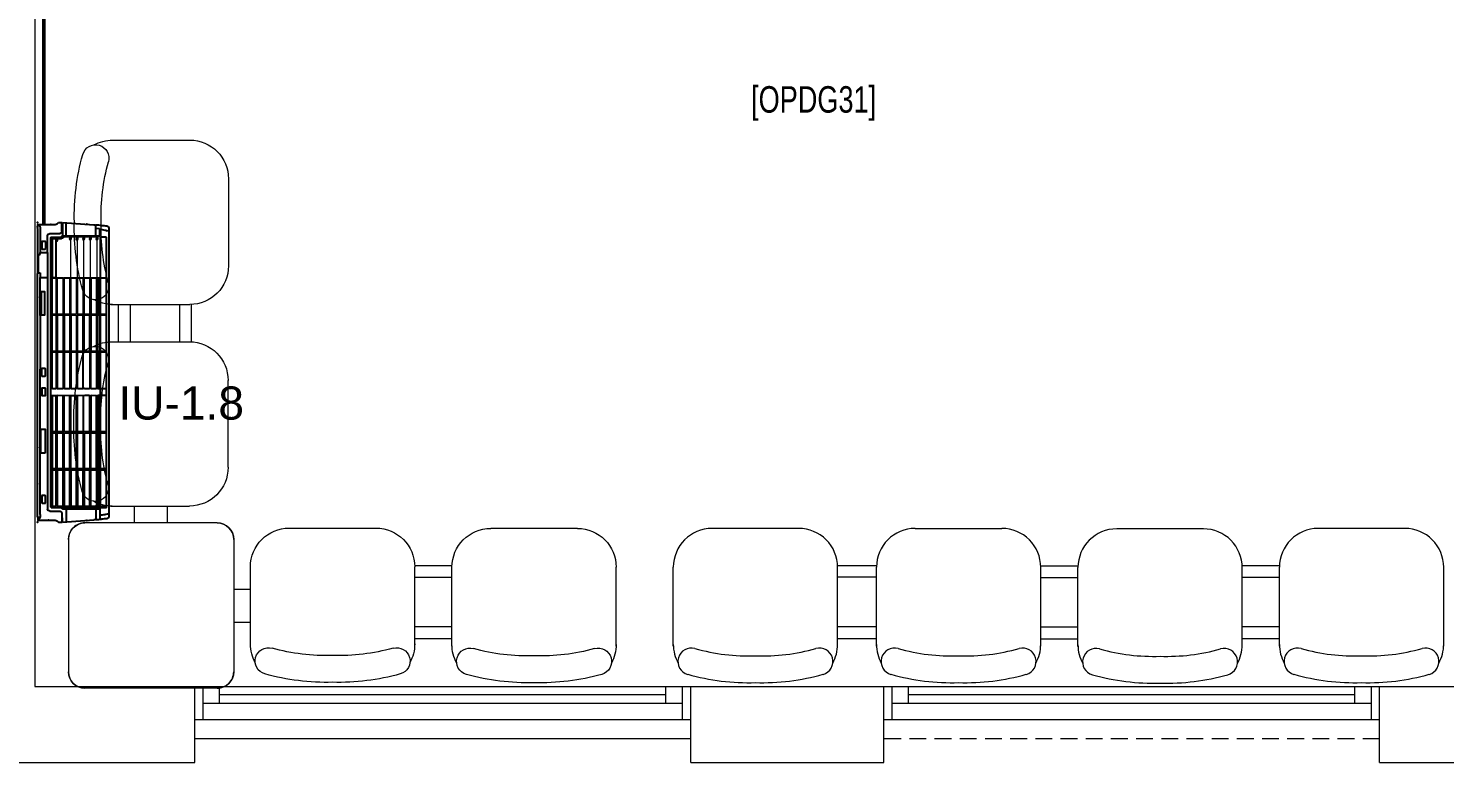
# Model space of a CAD drawing. Header units: millimetres. Extents: x -160614 to 59925, y -157025 to 0.
# Drawn here: x -110327 to -106043, y -116093 to -113872 of the extents above; entities that cross this region are included whole.
import ezdxf
from ezdxf.enums import TextEntityAlignment as Align

# ---------------------------------------------------------------- set-up
doc = ezdxf.new("R2010")
doc.units = ezdxf.units.MM
doc.header["$LTSCALE"] = 8
doc.linetypes.add('HIDDEN', pattern=[9.525, 6.35, -3.175])
doc.layers.get('0').update_dxf_attribs({"color": 9, "lineweight": 5})
for name, color, linetype, lineweight in [('72_EGR_BASE_TEXT', 9, 'Continuous', 5), ('72_EGR_EQP_TAG', 9, 'Continuous', 5), ('Aluminum', 9, 'Continuous', 5), ('LOADING', 9, 'Continuous', 5), ('Proj', 9, 'Continuous', 5), ('Walls', 9, 'Continuous', 5)]:
    doc.layers.add(name, color=color, linetype=linetype, lineweight=lineweight)
for name, color, linetype in [('A-Wall-cmu-patt', 9, 'Continuous'), ('DVM_INDOOR', 9, 'Continuous'), ('DVM_UNIT_BP', 9, 'Continuous'), ('DVM_UNIT_DP', 9, 'Continuous'), ('DVM_UNIT_LP', 9, 'Continuous'), ('REF', 42, 'Continuous')]:
    doc.layers.add(name, color=color, linetype=linetype)
doc.layers.get('0').off()
doc.layers.get('0').freeze()
doc.styles.add('ARIAL', font='arial.ttf')
doc.styles.get("Standard").update_dxf_attribs({"font": 'ARIALUNI.TTF'})
doc.styles.add('X3G_ENTITY_225CE4', font='swisscl.ttf', dxfattribs={"height": 200})

# ---------------------------------------------------------------- blocks, each defined once
blk = doc.blocks.new('3 seats beam chair')
at = {"layer": 'LOADING', "ltscale": 20}
for p, q in [((-740534, -1008988.2), (-740317.9, -1008988.2)), ((-740534, -1008988.2), (-740295.5, -1008988.2)), ((-740178.3, -1009367.9), (-740178.3, -1009105.4)), ((-740534, -1009485), (-740295.5, -1009485)), ((-740511, -1009485), (-740511, -1009602.9)), ((-740474.9, -1009485), (-740474.9, -1009602.9)), ((-740325, -1009485), (-740325, -1009602.9)), ((-740290.3, -1009484.9), (-740290.3, -1009602.9)), ((-740534, -1009602.8), (-740295.5, -1009602.8)), ((-740178.3, -1009720), (-740178.3, -1009982.5)), ((-740534, -1010099.7), (-740295.5, -1010099.7)), ((-740534, -1010099.7), (-740317.9, -1010099.7)), ((-740512.3, -1010099.6), (-740512.3, -1010212.3)), ((-740476.2, -1010099.6), (-740476.2, -1010212.3)), ((-740326.3, -1010099.6), (-740326.3, -1010212.3)), ((-740291.5, -1010099.6), (-740291.5, -1010212.4)), ((-740535.3, -1010212.3), (-740319.1, -1010212.3)), ((-740535.3, -1010212.3), (-740296.7, -1010212.3)), ((-740179.5, -1010592), (-740179.5, -1010329.5)), ((-740535.3, -1010709.2), (-740296.7, -1010709.2)), ((-740512.3, -1010821.9), (-740512.3, -1010709.2)), ((-740476.2, -1010821.9), (-740476.2, -1010709.2)), ((-740326.3, -1010821.9), (-740326.3, -1010709.2)), ((-740291.5, -1010821.9), (-740291.5, -1010709.1)), ((-740534, -1010821.8), (-740295.5, -1010821.8)), ((-740534, -1010821.8), (-740317.9, -1010821.8)), ((-740178.3, -1011201.5), (-740178.3, -1010939)), ((-740534, -1011318.7), (-740295.5, -1011318.7))]:
    blk.add_line(p, q, dxfattribs=at)
for centre, radius, start, end in [((-740580.4, -1009042.7), 40.5, 344.361, 164.361), ((-740528.8, -1009105.4), 117.2, 90, 118.9699), ((-740295.5, -1009105.4), 117.2, 0, 90), ((-739957.4, -1009217.1), 687.4, 164.361, 181.6247), ((-739957.4, -1009217.1), 606.4, 164.361, 181.8419), ((-739957.4, -1009256.1), 687.4, 178.3753, 195.639), ((-739957.4, -1009256.1), 606.4, 178.1581, 195.639), ((-740295.5, -1009367.9), 117.2, 270, 0), ((-740580.4, -1009430.5), 40.5, 195.639, 15.639), ((-740528.8, -1009367.9), 117.2, 241.0301, 270), ((-740528.8, -1009720), 117.2, 90, 118.9699), ((-740295.5, -1009720), 117.2, 0, 90), ((-739957.4, -1009831.8), 687.4, 164.361, 181.6247), ((-740580.4, -1009657.4), 40.5, 344.361, 164.361), ((-739957.4, -1009831.8), 606.4, 164.361, 181.8419), ((-739957.4, -1009870.8), 687.4, 178.3753, 195.639), ((-739957.4, -1009870.8), 606.4, 178.1581, 195.639), ((-740295.5, -1009982.5), 117.2, 270, 0), ((-740580.4, -1010045.1), 40.5, 195.639, 15.639), ((-740528.8, -1009982.5), 117.2, 241.0301, 270), ((-740530.1, -1010329.5), 117.2, 90, 118.9699), ((-740296.7, -1010329.5), 117.2, 0, 90), ((-739958.7, -1010441.3), 687.4, 164.361, 181.6247), ((-740581.6, -1010266.9), 40.5, 344.361, 164.361), ((-739958.7, -1010441.3), 606.4, 164.361, 181.8419), ((-739958.7, -1010480.3), 687.4, 178.3753, 195.639), ((-739958.7, -1010480.3), 606.4, 178.1581, 195.639), ((-740296.7, -1010592), 117.2, 270, 0), ((-740581.6, -1010654.6), 40.5, 195.639, 15.639), ((-740530.1, -1010592), 117.2, 241.0301, 270), ((-740580.4, -1010876.4), 40.5, 344.361, 164.361), ((-740528.8, -1010939), 117.2, 90, 118.9699), ((-740295.5, -1010939), 117.2, 0, 90), ((-739957.4, -1011050.8), 687.4, 164.361, 181.6247), ((-739957.4, -1011050.8), 606.4, 164.361, 181.8419), ((-739957.4, -1011089.8), 687.4, 178.3753, 195.639), ((-739957.4, -1011089.8), 606.4, 178.1581, 195.639), ((-740295.5, -1011201.5), 117.2, 270, 0), ((-740580.4, -1011264.1), 40.5, 195.639, 15.639), ((-740528.8, -1011201.5), 117.2, 241.0301, 270)]:
    blk.add_arc(centre, radius, start, end, dxfattribs=at)
at = {"layer": 'LOADING', "ltscale": 10}
blk.add_attdef('NMF0003', text='', height=50, dxfattribs=at).set_placement((-740377, -1009031.1), align=Align.TOP_CENTER)
blk = doc.blocks.new('seater 2')
at = {"layer": 'LOADING', "ltscale": 20}
for p, q in [((-944247.6, -393623.3, 0), (-943985.1, -393623.3, 0)), ((-943375.6, -393622, 0), (-943638.1, -393622, 0)), ((-944364.8, -393979, 0), (-944364.8, -393740.4, 0)), ((-943755.2, -393735.3, 0), (-943868, -393735.3, 0)), ((-943867.9, -393979, 0), (-943867.9, -393740.4, 0)), ((-943867.9, -393979, 0), (-943867.9, -393762.9, 0)), ((-943755.3, -393977.8, 0), (-943755.3, -393739.2, 0)), ((-943755.3, -393977.8, 0), (-943755.3, -393761.6, 0)), ((-943258.4, -393977.8, 0), (-943258.4, -393739.2, 0)), ((-943755.2, -393770, 0), (-943867.9, -393770, 0)), ((-943755.2, -393919.9, 0), (-943867.9, -393919.9, 0)), ((-943755.2, -393956, 0), (-943867.9, -393956, 0))]:
    blk.add_line(p, q, dxfattribs=at)
for centre, radius, start, end in [((-944247.6, -393740.4, 0), 117.2, 90, 180), ((-943985.1, -393740.4, 0), 117.2, 0, 90), ((-943638.1, -393739.2, 0), 117.2, 90, 180), ((-943375.6, -393739.2, 0), 117.2, 0, 90), ((-944247.6, -393973.8, 0), 117.2, 180, 208.9699), ((-943985.1, -393973.8, 0), 117.2, 331.0301, 0), ((-943638.1, -393972.5, 0), 117.2, 180, 208.9699), ((-943375.6, -393972.5, 0), 117.2, 331.0301, 0), ((-944310.2, -394025.3, 0), 40.5, 74.361, 254.361), ((-944135.8, -393402.4, 0), 606.4, 254.361, 271.8419), ((-944096.8, -393402.4, 0), 606.4, 268.1581, 285.639), ((-943922.5, -394025.3, 0), 40.5, 285.639, 105.639), ((-943700.7, -394024.1, 0), 40.5, 74.361, 254.361), ((-943526.3, -393401.1, 0), 606.4, 254.361, 271.8419), ((-943487.3, -393401.1, 0), 606.4, 268.1581, 285.639), ((-943312.9, -394024.1, 0), 40.5, 285.639, 105.639), ((-944135.8, -393402.4, 0), 687.4, 254.361, 271.6247), ((-944096.8, -393402.4, 0), 687.4, 268.3753, 285.639), ((-943526.3, -393401.1, 0), 687.4, 254.361, 271.6247), ((-943487.3, -393401.1, 0), 687.4, 268.3753, 285.639)]:
    blk.add_arc(centre, radius, start, end, dxfattribs=at)
blk = doc.blocks.new('GF21009T-P')
for p, q in [((0.4002, 0.5), (0, 0.5)), ((-0.0499, 0.4501), (-0.0499, 0.0499)), ((0.4501, 0.4501), (0.4501, 0.0499)), ((0.4501, 0.3), (0.5001, 0.3)), ((0.4501, 0.2), (0.5001, 0.2)), ((0.4002, 0), (0, 0))]:
    blk.add_line(p, q)
for centre, start, end in [((0, 0.4501), 90, 180), ((0.4002, 0.4501), 0, 90), ((0, 0.0499), 180, 270), ((0.4002, 0.0499), 270, 0)]:
    blk.add_arc(centre, 0.0499, start, end)
blk = doc.blocks.new('GF1')
at = {"layer": 'Aluminum', "color": 9}
for p, q in [((-109823.6, -115862.6), (-108323.6, -115862.6)), ((-109798.6, -115962.6), (-109798.6, -115862.6)), ((-109748.6, -115912.6), (-109748.6, -115862.6)), ((-108398.6, -115887.6), (-109748.6, -115887.6)), ((-108398.6, -115912.6), (-108398.6, -115862.6)), ((-108348.6, -115962.6), (-108348.6, -115862.6)), ((-107739.4, -115862.6), (-106239.4, -115862.6)), ((-107714.4, -115962.6), (-107714.4, -115862.6)), ((-107664.4, -115912.6), (-107664.4, -115862.6)), ((-106314.4, -115887.6), (-107664.4, -115887.6)), ((-106314.4, -115912.6), (-106314.4, -115862.6)), ((-106264.4, -115962.6), (-106264.4, -115862.6)), ((-109798.6, -115912.6), (-108348.6, -115912.6)), ((-107714.4, -115912.6), (-106264.4, -115912.6)), ((-109823.6, -115962.6), (-108323.6, -115962.6)), ((-107739.4, -115962.6), (-106239.4, -115962.6)), ((-108323.6, -116020.2), (-109823.6, -116020.2))]:
    blk.add_line(p, q, dxfattribs=at)
at = {"layer": 'Proj', "color": 9, "linetype": 'HIDDEN'}
blk.add_line((-106239.4, -116020.2), (-107739.4, -116020.2), dxfattribs=at)
at = {"layer": 'Walls', "color": 9}
for p, q in [((-110307.8, -105742.6), (-110307.8, -115862.6)), ((-110307.8, -115862.6), (-109823.6, -115862.6)), ((-109823.6, -116092.6), (-109823.6, -115862.6)), ((-108323.6, -115862.6), (-107739.4, -115862.6)), ((-108323.6, -116092.6), (-108323.6, -115862.6)), ((-107739.4, -116092.6), (-107739.4, -115862.6)), ((-106239.4, -115862.6), (-105460.2, -115862.6)), ((-106239.4, -116092.6), (-106239.4, -115862.6)), ((-110407.8, -116092.6), (-109823.6, -116092.6)), ((-108323.6, -116092.6), (-107739.4, -116092.6)), ((-106239.4, -116092.6), (-104809.4, -116092.6))]:
    blk.add_line(p, q, dxfattribs=at)
at = {"layer": 'LOADING', "color": 9, "xscale": -1, "rotation": 270}
blk.add_blockref('seater 2', (283900.2, 829048, 0), dxfattribs=at)
at = {"layer": 'LOADING', "color": 9, "extrusion": (3.51202e-12, -1.27212e-09, 1), "xscale": -1000.000000000002, "yscale": 1000.000000000001, "zscale": 1000.000000000001, "rotation": 270.0000091616897}
blk.add_blockref('GF21009T-P', (-110206.2, -115817.7, 0), dxfattribs=at)
at = {"layer": 'LOADING', "color": 9, "extrusion": (-1.27212e-09, 3.51202e-12, 1), "xscale": 1000.000000000002, "yscale": 1000.000000000002, "zscale": 1000.000000000002, "rotation": 359.9999908383104}
blk.add_blockref('GF21009T-P', (-110156.3, -115867.6, 0), dxfattribs=at)
at = {"layer": 'LOADING', "color": 9, "xscale": -1}
blk.add_blockref('seater 2', (-1052913.8, 278238.7, 0), dxfattribs=at)
at = {"layer": 'LOADING', "color": 9, "rotation": 89.99999999999997}
blk.add_blockref('3 seats beam chair', (-1117364.4, 624793.8, 0), dxfattribs=at)
at = {"layer": '72_EGR_BASE_TEXT', "color": 9, "insert": (-107951.8, -114047.3), "char_height": 80, "attachment_point": 2, "style": 'X3G_ENTITY_225CE4'}
blk.add_mtext('[OPDG31]', dxfattribs=at)
blk = doc.blocks.new('mmmm')
at = {"layer": 'DVM_INDOOR', "color": 0}
for p, q in [((118.976, -9.253), (118.9859, -9.2529)), ((118.9859, -9.2529), (118.9859, -9.2549)), ((118.9879, -9.2529), (119.0741, -9.259)), ((118.9879, -9.2548), (118.9879, -9.2529)), ((118.9199, -9.2661), (118.9184, -9.2661)), ((118.9184, -9.2661), (118.9184, -9.938)), ((118.9199, -9.2661), (118.9254, -9.266)), ((118.9258, -9.2739), (118.9256, -9.2679)), ((118.9258, -9.2739), (118.9258, -9.6742)), ((118.9464, -9.9264), (118.9464, -9.2895)), ((118.9527, -9.283), (118.9809, -9.2825)), ((118.9859, -9.2549), (118.9879, -9.2548)), ((118.9859, -9.2775), (118.9859, -9.2549)), ((118.9859, -9.2648), (118.9879, -9.2648)), ((118.9879, -9.2548), (118.9879, -9.2648)), ((118.9879, -9.2891), (119.09, -9.2892)), ((118.9892, -9.2891), (118.9895, -9.3961)), ((118.9893, -9.2923), (118.9925, -9.2923)), ((119.0073, -9.2923), (118.9924, -9.2923)), ((118.9979, -9.2891), (118.9979, -9.2551)), ((119.0255, -9.2923), (119.0107, -9.2923)), ((119.044, -9.2923), (119.0294, -9.2923)), ((119.0624, -9.2923), (119.0474, -9.2923)), ((119.0807, -9.2923), (119.0661, -9.2923)), ((119.0795, -9.289), (119.0797, -9.2602)), ((119.0894, -9.2975), (119.0894, -9.2892)), ((119.09, -9.2892), (119.0901, -9.2615)), ((119.1145, -9.2751), (119.1107, -9.2751)), ((119.115, -10.0634), (119.1149, -9.2675)), ((118.9554, -9.2944), (118.9554, -10.0365)), ((118.9564, -9.2934), (118.9844, -9.2931)), ((118.9589, -9.3963), (118.9589, -9.2975)), ((118.9596, -9.2968), (118.9695, -9.2969)), ((118.9698, -9.2975), (118.9701, -9.3962)), ((118.9724, -9.3963), (118.9724, -9.2975)), ((118.9731, -9.2968), (118.9889, -9.2969)), ((118.9919, -9.3963), (118.9919, -9.2975)), ((118.9926, -9.2968), (119.0073, -9.2969)), ((119.0077, -9.2975), (119.008, -9.3961)), ((119.008, -9.293), (119.0079, -9.2969)), ((119.0083, -9.301), (119.0098, -9.301)), ((119.0102, -9.293), (119.0102, -9.2961)), ((119.0102, -9.3963), (119.0102, -9.2975)), ((119.0109, -9.2968), (119.0256, -9.2969)), ((119.026, -9.2975), (119.0263, -9.3962)), ((119.0262, -9.293), (119.0262, -9.2969)), ((119.0265, -9.301), (119.0284, -9.301)), ((119.0287, -9.3963), (119.0287, -9.2975)), ((119.0288, -9.293), (119.0288, -9.2961)), ((119.0293, -9.2969), (119.0439, -9.2969)), ((119.0445, -9.2975), (119.0446, -9.3962)), ((119.0446, -9.293), (119.0446, -9.2969)), ((119.045, -9.301), (119.0465, -9.301)), ((119.0469, -9.293), (119.0469, -9.2961)), ((119.047, -9.3963), (119.0471, -9.2971)), ((119.0476, -9.2968), (119.0621, -9.2968)), ((119.0628, -9.2975), (119.063, -9.3963)), ((119.0631, -9.293), (119.0631, -9.2969)), ((119.0634, -9.301), (119.065, -9.301)), ((119.0653, -9.293), (119.0653, -9.2961)), ((119.0657, -9.2975), (119.0654, -9.3962)), ((119.066, -9.2968), (119.0808, -9.2969)), ((119.0813, -9.3962), (119.0814, -9.2973)), ((119.0814, -9.293), (119.0814, -9.2969)), ((119.0817, -9.301), (119.0833, -9.301)), ((119.0836, -9.2975), (119.0834, -9.2993)), ((119.0838, -9.293), (119.0895, -9.293)), ((119.0838, -9.2961), (119.0838, -9.293)), ((119.0838, -9.2971), (119.0838, -9.2961)), ((119.0895, -9.2961), (119.0838, -9.2961)), ((119.0838, -9.3963), (119.0839, -9.297)), ((119.0843, -9.2968), (119.0886, -9.2968)), ((119.0894, -9.2975), (119.0895, -9.3962)), ((119.0925, -9.2969), (119.1069, -9.2969)), ((118.9589, -9.4983), (118.9589, -9.4003)), ((118.9596, -9.3969), (118.9694, -9.3969)), ((118.9694, -9.3998), (118.9596, -9.3998)), ((118.9701, -9.4005), (118.9701, -9.4982)), ((118.9724, -9.4005), (118.9724, -9.4982)), ((118.9731, -9.3969), (118.9888, -9.3968)), ((118.9888, -9.3997), (118.9731, -9.3998)), ((118.9895, -9.4003), (118.9895, -9.4982)), ((118.9919, -9.4005), (118.9919, -9.4982)), ((118.9926, -9.3969), (119.0073, -9.3968)), ((119.0073, -9.3997), (118.9926, -9.3998)), ((119.008, -9.4003), (119.008, -9.4982)), ((119.0102, -9.4005), (119.0103, -9.4982)), ((119.0109, -9.3969), (119.0256, -9.3968)), ((119.0256, -9.3997), (119.0109, -9.3998)), ((119.0263, -9.4003), (119.0263, -9.4982)), ((119.0287, -9.4005), (119.0287, -9.4982)), ((119.0294, -9.3969), (119.0439, -9.3968)), ((119.0439, -9.3997), (119.0294, -9.3998)), ((119.0446, -9.4983), (119.0446, -9.4003)), ((119.047, -9.4982), (119.047, -9.4005)), ((119.0477, -9.3969), (119.0623, -9.3969)), ((119.0623, -9.3998), (119.0477, -9.3998)), ((119.063, -9.4984), (119.063, -9.4004)), ((119.0654, -9.4005), (119.0654, -9.4982)), ((119.0661, -9.3969), (119.0807, -9.3968)), ((119.0807, -9.3997), (119.0661, -9.3998)), ((119.0814, -9.4003), (119.0813, -9.4983)), ((119.0837, -9.4982), (119.0838, -9.4005)), ((119.0845, -9.3969), (119.0888, -9.3969)), ((119.0888, -9.3998), (119.0845, -9.3998)), ((119.0895, -9.4004), (119.0894, -9.4983)), ((119.093, -9.3969), (119.1074, -9.3968)), ((119.1074, -9.3997), (119.093, -9.3998)), ((118.9589, -9.6014), (118.9589, -9.5025)), ((118.9596, -9.4989), (118.9694, -9.4989)), ((118.9694, -9.5018), (118.9596, -9.5018)), ((118.9701, -9.5025), (118.9701, -9.6015)), ((118.9724, -9.5025), (118.9724, -9.6014)), ((118.9731, -9.4989), (118.9888, -9.4988)), ((118.9888, -9.5017), (118.9731, -9.5018)), ((118.9895, -9.5023), (118.9896, -9.6014)), ((118.9919, -9.5025), (118.9919, -9.6014)), ((118.9926, -9.4989), (119.0073, -9.4988)), ((119.0073, -9.5017), (118.9926, -9.5018)), ((119.008, -9.5023), (119.008, -9.6014)), ((119.0102, -9.5025), (119.0103, -9.6014)), ((119.0109, -9.4989), (119.0256, -9.4988)), ((119.0256, -9.5017), (119.0109, -9.5018)), ((119.0263, -9.5023), (119.0262, -9.6014)), ((119.0287, -9.5025), (119.0288, -9.6014)), ((119.0294, -9.4989), (119.0439, -9.4988)), ((119.0439, -9.5017), (119.0294, -9.5018)), ((119.0447, -9.6014), (119.0446, -9.5023)), ((119.0477, -9.4989), (119.0623, -9.4989)), ((119.0622, -9.5017), (119.0478, -9.5018)), ((119.0629, -9.5023), (119.0629, -9.6013)), ((119.0654, -9.6014), (119.0654, -9.5025)), ((119.0661, -9.4989), (119.0806, -9.4989)), ((119.0806, -9.5017), (119.0661, -9.5018)), ((119.0813, -9.5023), (119.0813, -9.6015)), ((119.0837, -9.5024), (119.0838, -9.6015)), ((119.0844, -9.4988), (119.0887, -9.4988)), ((119.0887, -9.5017), (119.0844, -9.5017)), ((119.0894, -9.5023), (119.0894, -9.6013)), ((119.093, -9.4989), (119.1074, -9.4988)), ((119.1077, -9.5019), (119.093, -9.5018)), ((118.9596, -9.602), (118.9694, -9.602)), ((118.9731, -9.6021), (118.9888, -9.602)), ((118.9926, -9.6021), (119.0073, -9.602)), ((119.011, -9.602), (119.0255, -9.602)), ((119.0295, -9.6021), (119.044, -9.602)), ((119.0478, -9.6021), (119.0623, -9.6021)), ((119.0661, -9.6021), (119.0807, -9.602)), ((119.0845, -9.6021), (119.0887, -9.6021)), ((119.0929, -9.6023), (119.1074, -9.6022)), ((118.9589, -9.6214), (118.9589, -9.7204)), ((118.9596, -9.6208), (118.9694, -9.6208)), ((118.9701, -9.7204), (118.9701, -9.6214)), ((118.9701, -9.7204), (118.9701, -9.6214)), ((118.9724, -9.7204), (118.9724, -9.6215)), ((118.9731, -9.6208), (118.9888, -9.6208)), ((118.9895, -9.7206), (118.9896, -9.6215)), ((118.9919, -9.7204), (118.9919, -9.6215)), ((118.9926, -9.6208), (119.0073, -9.6209)), ((119.008, -9.7205), (119.008, -9.6214)), ((119.0102, -9.7204), (119.0103, -9.6215)), ((119.011, -9.6208), (119.0255, -9.6209)), ((119.0263, -9.7205), (119.0262, -9.6215)), ((119.0288, -9.6214), (119.0287, -9.7204)), ((119.0295, -9.6208), (119.044, -9.6208)), ((119.0447, -9.6214), (119.0446, -9.7205)), ((119.0478, -9.6207), (119.0623, -9.6208)), ((119.0629, -9.7205), (119.0629, -9.6215)), ((119.0654, -9.6214), (119.0654, -9.7203)), ((119.0661, -9.6208), (119.0807, -9.6208)), ((119.0813, -9.7205), (119.0813, -9.6214)), ((119.0837, -9.7204), (119.0838, -9.6214)), ((119.0845, -9.6208), (119.0887, -9.6208)), ((119.0894, -9.7205), (119.0894, -9.6215)), ((119.0929, -9.6206), (119.1074, -9.6206)), ((118.9258, -9.8224), (118.9258, -9.6742)), ((118.9694, -9.7211), (118.9596, -9.7211)), ((118.9888, -9.7211), (118.9731, -9.7211)), ((119.0073, -9.7211), (118.9926, -9.7211)), ((119.0256, -9.7211), (119.0109, -9.7211)), ((119.0439, -9.7211), (119.0294, -9.7211)), ((119.0622, -9.7211), (119.0478, -9.7211)), ((119.0806, -9.7211), (119.0661, -9.721)), ((119.0887, -9.7211), (119.0844, -9.7211)), ((119.1077, -9.721), (119.093, -9.7211)), ((118.9589, -9.7246), (118.9589, -9.8225)), ((118.9596, -9.7239), (118.9694, -9.7239)), ((118.9701, -9.8224), (118.9701, -9.7246)), ((118.9701, -9.8224), (118.9701, -9.7246)), ((118.9724, -9.8224), (118.9724, -9.7246)), ((118.9731, -9.7239), (118.9888, -9.724)), ((118.9895, -9.8226), (118.9895, -9.7247)), ((118.9919, -9.8224), (118.9919, -9.7246)), ((118.9926, -9.7239), (119.0073, -9.724)), ((119.008, -9.8225), (119.008, -9.7246)), ((119.0102, -9.8224), (119.0103, -9.7246)), ((119.0109, -9.7239), (119.0256, -9.724)), ((119.0263, -9.8225), (119.0263, -9.7246)), ((119.0287, -9.7246), (119.0287, -9.8224)), ((119.0294, -9.7239), (119.0439, -9.724)), ((119.0446, -9.7245), (119.0446, -9.8225)), ((119.047, -9.7246), (119.047, -9.8224)), ((119.0477, -9.7239), (119.0623, -9.7239)), ((119.063, -9.7245), (119.063, -9.8224)), ((119.0654, -9.8224), (119.0654, -9.7246)), ((119.0661, -9.7239), (119.0806, -9.724)), ((119.0814, -9.8225), (119.0813, -9.7245)), ((119.0837, -9.7246), (119.0838, -9.8224)), ((119.0844, -9.724), (119.0887, -9.724)), ((119.0895, -9.8224), (119.0894, -9.7246)), ((119.093, -9.7239), (119.1074, -9.724)), ((118.9184, -9.7858), (118.9184, -9.9307)), ((118.9258, -9.8224), (118.9258, -9.9264)), ((118.9589, -9.8266), (118.9589, -9.9253)), ((118.9694, -9.8231), (118.9596, -9.8231)), ((118.9596, -9.8259), (118.9694, -9.8259)), ((118.9698, -9.9253), (118.9701, -9.8266)), ((118.9698, -9.9253), (118.9701, -9.8266)), ((118.9724, -9.8266), (118.9724, -9.9253)), ((118.9888, -9.8231), (118.9731, -9.8231)), ((118.9731, -9.8259), (118.9888, -9.826)), ((118.9893, -9.9251), (118.9895, -9.8267)), ((118.9919, -9.8266), (118.992, -9.9251)), ((119.0073, -9.8231), (118.9926, -9.8231)), ((118.9926, -9.8259), (119.0073, -9.826)), ((119.0078, -9.9252), (119.008, -9.8267)), ((119.0102, -9.8266), (119.0104, -9.9251)), ((119.0256, -9.8231), (119.0109, -9.8231)), ((119.0109, -9.8259), (119.0256, -9.826)), ((119.026, -9.9251), (119.0263, -9.8266)), ((119.0287, -9.8266), (119.0288, -9.9251)), ((119.0439, -9.8232), (119.0294, -9.8231)), ((119.0294, -9.8259), (119.0439, -9.826)), ((119.0445, -9.9251), (119.0446, -9.8266)), ((119.047, -9.8266), (119.0472, -9.9251)), ((119.0623, -9.823), (119.0477, -9.8231)), ((119.0477, -9.8259), (119.0623, -9.8259)), ((119.0628, -9.9252), (119.063, -9.8266)), ((119.0657, -9.9253), (119.0654, -9.8266)), ((119.0807, -9.8232), (119.0661, -9.8231)), ((119.0661, -9.8259), (119.0807, -9.8261)), ((119.0812, -9.9251), (119.0813, -9.8266)), ((119.0839, -9.9251), (119.0838, -9.8265)), ((119.0888, -9.8231), (119.0845, -9.8231)), ((119.0845, -9.8259), (119.0888, -9.826)), ((119.0894, -9.9252), (119.0895, -9.8266)), ((119.1074, -9.8232), (119.093, -9.8231)), ((119.093, -9.8259), (119.1074, -9.826)), ((118.9184, -9.938), (118.9209, -9.9396)), ((118.9199, -9.9389), (118.9199, -10.0614)), ((118.9209, -9.9394), (118.9256, -9.9393)), ((118.9209, -9.9394), (118.9209, -9.9899)), ((118.9256, -9.9393), (118.9256, -9.9264)), ((118.9256, -9.9264), (118.9464, -9.9264)), ((118.9464, -9.9955), (118.9464, -9.9264)), ((118.9589, -10.0333), (118.9589, -9.9253)), ((118.9589, -9.9267), (118.9702, -9.9267)), ((118.9596, -9.926), (118.9695, -9.9259)), ((118.9702, -9.9267), (118.9702, -10.0334)), ((118.9731, -9.9262), (118.9886, -9.9258)), ((118.9927, -9.9258), (119.0075, -9.9258)), ((119.0111, -9.9258), (119.0253, -9.9258)), ((119.0296, -9.9258), (119.0437, -9.9258)), ((119.0478, -9.9258), (119.0621, -9.9258)), ((119.0664, -9.9258), (119.0805, -9.926)), ((119.0846, -9.9258), (119.0887, -9.9258)), ((119.0925, -9.9259), (119.1069, -9.9259)), ((118.9209, -9.9899), (118.9256, -9.99)), ((118.9256, -9.99), (118.9256, -9.9954)), ((118.9256, -9.9954), (118.9464, -9.9955)), ((118.9258, -10.0638), (118.9258, -9.9954)), ((118.9464, -9.9955), (118.9464, -10.0413)), ((118.9596, -10.034), (118.9695, -10.0341)), ((118.9695, -10.0341), (118.9731, -10.0341)), ((118.9702, -10.0341), (118.9701, -10.0295)), ((118.9705, -10.0254), (118.9722, -10.0254)), ((118.9724, -10.0341), (118.9724, -10.0303)), ((118.9731, -10.0341), (118.9844, -10.0342)), ((119.008, -10.0377), (119.0079, -10.0339)), ((119.0083, -10.0297), (119.0098, -10.0297)), ((119.0262, -10.0377), (119.0262, -10.0339)), ((119.0265, -10.0297), (119.0284, -10.0297)), ((119.0446, -10.0377), (119.0446, -10.0339)), ((119.045, -10.0297), (119.0465, -10.0297)), ((119.0631, -10.0377), (119.0631, -10.0339)), ((119.0634, -10.0297), (119.065, -10.0297)), ((119.0814, -10.0377), (119.0814, -10.0339)), ((119.0817, -10.0297), (119.0833, -10.0297)), ((118.9184, -10.0667), (118.9184, -10.0642)), ((118.9209, -10.0704), (118.9192, -10.0688)), ((118.9212, -10.0704), (118.9212, -10.0729)), ((118.9527, -10.0478), (118.9809, -10.0483)), ((118.9564, -10.0375), (118.9844, -10.0377)), ((118.9859, -10.0533), (118.9859, -10.0765)), ((118.9879, -10.0418), (119.09, -10.0416)), ((118.9879, -10.0533), (118.9879, -10.0418)), ((118.9879, -10.076), (118.9879, -10.0533)), ((118.9879, -10.0779), (119.0741, -10.0719)), ((118.9893, -10.0384), (118.9925, -10.0384)), ((119.0073, -10.0384), (118.9924, -10.0384)), ((118.9979, -10.0418), (118.9979, -10.0758)), ((119.0073, -10.0385), (119.0109, -10.0385)), ((119.0102, -10.0377), (119.0102, -10.0347)), ((119.0255, -10.0384), (119.0107, -10.0384)), ((119.0288, -10.0377), (119.0288, -10.0347)), ((119.044, -10.0384), (119.0294, -10.0384)), ((119.0469, -10.0377), (119.0469, -10.0347)), ((119.0624, -10.0384), (119.0474, -10.0384)), ((119.0653, -10.0377), (119.0653, -10.0347)), ((119.0807, -10.0384), (119.0661, -10.0384)), ((119.0795, -10.0418), (119.0795, -10.0667)), ((119.0795, -10.0626), (119.0896, -10.062)), ((119.0795, -10.0667), (119.0797, -10.0707)), ((119.0836, -10.0377), (119.0836, -10.0347)), ((119.0896, -10.062), (119.09, -10.0596)), ((119.09, -10.0416), (119.09, -10.0596)), ((119.09, -10.0596), (119.0972, -10.0587)), ((119.1107, -10.0558), (119.1145, -10.0557)), ((118.976, -10.0778), (118.9859, -10.0779)), ((118.9859, -10.076), (118.9879, -10.076)), ((118.9859, -10.0779), (118.9859, -10.076)), ((118.9879, -10.076), (118.9879, -10.0779))]:
    blk.add_line(p, q, dxfattribs=at)
at = {"layer": 'DVM_INDOOR', "color": 0, "lineweight": 0}
for p, q in [((119.0091, -10.0297), (119.0091, -9.9253)), ((119.0275, -10.0297), (119.0275, -9.9253)), ((119.0458, -10.0297), (119.0458, -9.9253)), ((119.0642, -10.0297), (119.0642, -9.9253)), ((119.0825, -10.0297), (119.0825, -9.9253))]:
    blk.add_line(p, q, dxfattribs=at)
at = {"layer": 'DVM_INDOOR', "color": 0}
for points in [[(118.9199, -9.2661), (118.9199, -9.2579), (118.9672, -9.2579, 0.126177), (118.972, -9.2567, 0.12288), (118.9756, -9.2534, -0.148162), (118.976, -9.253, 0.963175)], [(119.0922, -9.2933), (119.0922, -10.0375, 0.416565), (119.0933, -10.0386), (119.107, -10.0386, 0.414175), (119.1081, -10.0375), (119.1081, -9.2933, 0.414221), (119.107, -9.2923), (119.0933, -9.2923, 0.410074), (119.0922, -9.2933, 0.410074)], [(118.9301, -9.3246), (118.9301, -9.3064, -0.402614), (118.9312, -9.3052), (118.9397, -9.3052, -0.444927), (118.9409, -9.3064), (118.9409, -9.3246, -0.414234), (118.9397, -9.3257), (118.9312, -9.3257, -0.442551), (118.9301, -9.3246)], [(118.9301, -9.6205), (118.9301, -9.6023, -0.402614), (118.9312, -9.6012), (118.9397, -9.6012, -0.444927), (118.9409, -9.6023), (118.9409, -9.6205, -0.414234), (118.9397, -9.6217), (118.9312, -9.6217, -0.442551), (118.9301, -9.6205)], [(118.9299, -9.6744), (118.9299, -9.6565, -0.414214), (118.9314, -9.6549), (118.9393, -9.6549, -0.414209), (118.9409, -9.6565), (118.9409, -9.6744, -0.414214), (118.9393, -9.6759), (118.9314, -9.6759, -0.414219), (118.9299, -9.6744, 0.000008)], [(118.9303, -10.0245), (118.9303, -10.0063, -0.402614), (118.9314, -10.0052), (118.9399, -10.0052, -0.444927), (118.9411, -10.0063), (118.9411, -10.0245, -0.414234), (118.9399, -10.0257), (118.9314, -10.0257, -0.442551), (118.9303, -10.0245)], [(118.9199, -10.0694), (118.9199, -10.0729), (118.9672, -10.0729, -0.126177), (118.972, -10.0741, -0.12288), (118.9756, -10.0775, 0.141469), (118.976, -10.0778)]]:
    blk.add_lwpolyline(points, format="xyb", dxfattribs=at)
for points in [[(118.9394, -9.4424), (118.9279, -9.4424), (118.9279, -9.5084), (118.9394, -9.5084), (118.9394, -9.4424)], [(118.9294, -9.8234), (118.9384, -9.8234), (118.9384, -9.8875), (118.9288, -9.8875), (118.9288, -9.8234), (118.9294, -9.8234)]]:
    blk.add_lwpolyline(points, dxfattribs=at)
for centre, radius, start, end in [((118.9205, -9.2649), 0.00455, 45.592, 97.4615), ((118.9171, -9.2669), 0.00836, 6.8563, 39.8032), ((118.9129, -9.2679), 0.0127, 359.9693, 8.9907), ((118.9529, -9.2895), 0.0065, 91, 180), ((118.9809, -9.2775), 0.005, 270.9997, 0.0003), ((118.9843, -9.2916), 0.00153, 270.9361, 8.4075), ((118.9879, -9.2911), 0.00202, 90.261, 186.5127), ((119.0073, -9.293), 0.00069, 359.1823, 89.6277), ((119.0109, -9.293), 0.000701, 103.0528, 180.0438), ((119.0255, -9.293), 0.00069, 359.1823, 89.6277), ((119.0295, -9.293), 0.000701, 103.0528, 180.0438), ((119.0439, -9.293), 0.00069, 359.1823, 89.6277), ((119.0476, -9.293), 0.000701, 103.0528, 180.0438), ((119.0624, -9.293), 0.00069, 359.1823, 89.6277), ((119.066, -9.293), 0.000701, 103.0528, 180.0438), ((119.0737, -9.2806), 0.0216, 73.7089, 88.9315), ((119.168, -8.14), 1.1233, 265.4925, 266.2639), ((119.0807, -9.293), 0.00069, 359.1823, 89.6277), ((119.0697, -9.4707), 0.2004, 82.0967, 84.2913), ((119.082, -9.5193), 0.2587, 83.9088, 87.1481), ((119.0894, -9.3405), 0.0688, 71.9785, 83.5049), ((119.1094, -9.2677), 0.00561, 2.2363, 89.2683), ((118.9564, -9.2944), 0.001, 90.4983, 180.0001), ((118.9596, -9.2975), 0.00069, 89.1505, 180.3497), ((118.9691, -9.2976), 0.00071, 0.7783, 60.0916), ((118.9731, -9.2975), 0.00069, 89.1505, 180.3497), ((118.9885, -9.2975), 0.00071, 0.7783, 60.0916), ((118.9926, -9.2975), 0.00069, 89.1505, 180.3497), ((119.007, -9.2975), 0.00071, 0.7783, 60.0916), ((119.0427, -9.2948), 0.0348, 183.3813, 187.2101), ((119.005, -9.3001), 0.0033, 358.4879, 15.9436), ((119.0335, -9.3), 0.0253, 180.2932, 182.236), ((119.0203, -9.3008), 0.0105, 171.697, 181.0717), ((118.9994, -9.2969), 0.0108, 347.004, 4.1898), ((119.0109, -9.2975), 0.00069, 89.1505, 180.3497), ((119.0253, -9.2975), 0.00071, 0.7783, 60.0916), ((119.0252, -9.2975), 0.00071, 0.7783, 60.0916), ((119.061, -9.2948), 0.0348, 183.3813, 187.2101), ((119.0232, -9.3001), 0.0033, 358.4879, 15.9436), ((119.0518, -9.3), 0.0253, 180.2932, 182.236), ((119.0389, -9.3008), 0.0105, 171.697, 181.0717), ((119.018, -9.2969), 0.0108, 347.004, 4.1898), ((119.0295, -9.2975), 0.00069, 89.1505, 180.3497), ((119.0439, -9.2975), 0.000596, 357.8507, 94.9045), ((119.0794, -9.2948), 0.0348, 183.3813, 187.2101), ((119.0417, -9.3001), 0.0033, 358.4879, 15.9436), ((119.0702, -9.3), 0.0253, 180.2932, 182.236), ((119.057, -9.3008), 0.0105, 171.697, 181.0717), ((119.0361, -9.2969), 0.0108, 347.004, 4.1898), ((119.0476, -9.2975), 0.00069, 89.1505, 180.3497), ((119.0621, -9.2975), 0.000694, 359.4649, 88.8459), ((119.0624, -9.2975), 0.000596, 357.8507, 94.9045), ((119.0978, -9.2948), 0.0348, 183.3813, 187.2101), ((119.0601, -9.3001), 0.0033, 358.4879, 15.9436), ((119.0887, -9.3), 0.0253, 180.2932, 182.236), ((119.0754, -9.3008), 0.0105, 171.697, 181.0717), ((119.0546, -9.2969), 0.0108, 347.004, 4.1898), ((119.066, -9.2975), 0.00069, 89.1505, 180.3497), ((119.0663, -9.2975), 0.000621, 79.5705, 188.1736), ((119.0808, -9.2975), 0.000596, 357.8507, 94.9045), ((119.1161, -9.2948), 0.0348, 183.3813, 187.2101), ((119.0784, -9.3001), 0.0033, 358.4879, 15.9436), ((119.107, -9.3), 0.0253, 180.2932, 182.236), ((119.0937, -9.3008), 0.0105, 171.697, 181.0717), ((119.0843, -9.2975), 0.00069, 89.1505, 180.3497), ((119.0887, -9.2975), 0.000669, 356.355, 100.698), ((119.0926, -9.2973), 0.000346, 93.4268, 172.5174), ((119.107, -9.2978), 0.000875, 349.6348, 100.4326), ((118.9596, -9.3962), 0.0007, 185.5752, 270.0175), ((118.9596, -9.4005), 0.0007, 89.9616, 179.9565), ((118.9694, -9.3962), 0.000701, 270.4471, 350.0993), ((118.9694, -9.4005), 0.0007, 5.6771, 86.5518), ((118.9731, -9.3962), 0.0007, 185.5752, 270.0175), ((118.9731, -9.4005), 0.0007, 89.9616, 179.9565), ((118.9888, -9.3961), 0.000701, 270.4471, 350.0993), ((118.9888, -9.4004), 0.0007, 5.6771, 86.5518), ((118.9926, -9.3962), 0.0007, 185.5752, 270.0175), ((118.9926, -9.4005), 0.0007, 89.9616, 179.9565), ((119.0073, -9.3961), 0.000701, 270.4471, 350.0993), ((119.0073, -9.4004), 0.0007, 5.6771, 86.5518), ((119.0109, -9.3962), 0.0007, 185.5752, 270.0175), ((119.0109, -9.4005), 0.0007, 89.9616, 179.9565), ((119.0256, -9.3961), 0.000701, 270.4471, 350.0993), ((119.0256, -9.4004), 0.0007, 5.6771, 86.5518), ((119.0294, -9.3962), 0.0007, 185.5752, 270.0175), ((119.0294, -9.4005), 0.0007, 89.9616, 179.9565), ((119.0439, -9.3961), 0.000701, 270.4471, 350.0993), ((119.0439, -9.4004), 0.0007, 5.6771, 86.5518), ((119.0477, -9.3962), 0.0007, 185.5752, 270.0175), ((119.0477, -9.4005), 0.0007, 89.9616, 179.9565), ((119.0623, -9.3962), 0.000702, 270.4596, 355.78), ((119.0623, -9.4005), 0.0007, 5.6771, 86.5518), ((119.0661, -9.3962), 0.0007, 185.5752, 270.0175), ((119.0661, -9.4005), 0.0007, 89.9616, 179.9565), ((119.0807, -9.3961), 0.000701, 270.4471, 350.0993), ((119.0807, -9.4004), 0.0007, 5.6771, 86.5518), ((119.0845, -9.3962), 0.0007, 185.5752, 270.0175), ((119.0845, -9.4005), 0.0007, 89.9616, 179.9565), ((119.0888, -9.3962), 0.000701, 270.4471, 350.0993), ((119.0888, -9.4005), 0.0007, 5.6771, 86.5518), ((119.093, -9.3961), 0.000782, 194.2991, 276.1126), ((119.0929, -9.4005), 0.0007, 78.96, 187.6274), ((119.1074, -9.3961), 0.000701, 270.4471, 350.0993), ((119.1074, -9.4004), 0.0007, 5.6771, 86.5518), ((118.9596, -9.4982), 0.0007, 185.5752, 270.0175), ((118.9596, -9.5025), 0.0007, 89.9616, 179.9565), ((118.9694, -9.4982), 0.000701, 270.4471, 350.0993), ((118.9694, -9.5025), 0.0007, 5.6771, 86.5518), ((118.9731, -9.4982), 0.0007, 185.5752, 270.0175), ((118.9731, -9.5025), 0.0007, 89.9616, 179.9565), ((118.9888, -9.4981), 0.000701, 270.4471, 350.0993), ((118.9888, -9.5024), 0.0007, 5.6771, 86.5518), ((118.9925, -9.4983), 0.000619, 174.0491, 272.9554), ((118.9926, -9.5025), 0.0007, 89.9616, 179.9565), ((119.0073, -9.4981), 0.000701, 270.4471, 350.0993), ((119.0073, -9.5024), 0.0007, 5.6771, 86.5518), ((119.0109, -9.5025), 0.0007, 89.9616, 179.9565), ((119.0109, -9.4983), 0.000619, 174.0491, 272.9554), ((119.0256, -9.4981), 0.000701, 270.4471, 350.0993), ((119.0256, -9.5024), 0.0007, 5.6771, 86.5518), ((119.0293, -9.4983), 0.000619, 174.0491, 272.9554), ((119.0294, -9.5025), 0.0007, 89.9616, 179.9565), ((119.0439, -9.4981), 0.000701, 270.4471, 350.0993), ((119.0439, -9.5024), 0.0007, 5.6771, 86.5518), ((119.0476, -9.4983), 0.000619, 174.0491, 272.9554), ((119.0478, -9.5025), 0.0007, 89.9616, 179.9565), ((119.0622, -9.5024), 0.0007, 5.6771, 86.5518), ((119.0623, -9.4982), 0.000701, 270.4471, 350.0993), ((119.0661, -9.4983), 0.000619, 174.0491, 272.9554), ((119.0661, -9.5025), 0.0007, 89.9616, 179.9565), ((119.0806, -9.4982), 0.000701, 270.4471, 350.0993), ((119.0806, -9.5024), 0.0007, 5.6771, 86.5518), ((119.0844, -9.4981), 0.0007, 185.5752, 270.0175), ((119.0844, -9.5024), 0.0007, 89.9616, 179.9565), ((119.0887, -9.4981), 0.000701, 270.4471, 350.0993), ((119.0887, -9.5024), 0.0007, 5.6771, 86.5518), ((119.093, -9.4981), 0.000782, 194.2991, 276.1126), ((119.0929, -9.5025), 0.0007, 78.96, 187.6274), ((118.9596, -9.6013), 0.0007, 185.5752, 270.0175), ((118.9694, -9.6013), 0.000701, 270.4471, 350.0993), ((118.9731, -9.6014), 0.0007, 185.5752, 270.0175), ((118.9888, -9.6013), 0.000701, 270.4471, 350.0993), ((118.9926, -9.6014), 0.0007, 185.5752, 270.0175), ((119.0073, -9.6013), 0.000701, 270.4471, 350.0993), ((119.011, -9.6013), 0.0007, 185.5752, 270.0175), ((119.0255, -9.6013), 0.000701, 270.4471, 350.0993), ((119.0295, -9.6014), 0.0007, 185.5752, 270.0175), ((119.044, -9.6013), 0.000701, 270.4471, 350.0993), ((119.0478, -9.6014), 0.0007, 185.5752, 270.0175), ((119.0623, -9.6014), 0.000701, 270.4471, 350.0993), ((119.0661, -9.6014), 0.0007, 185.5752, 270.0175), ((119.0807, -9.6014), 0.000657, 269.0568, 351.3167), ((119.0845, -9.6014), 0.0007, 185.5752, 270.0175), ((119.0885, -9.6012), 0.000912, 284.0068, 353.5205), ((119.0929, -9.6016), 0.0007, 185.5752, 270.0175), ((118.9596, -9.6215), 0.0007, 89.9825, 174.4248), ((118.9694, -9.6215), 0.000701, 9.9007, 89.5529), ((118.9694, -9.6215), 0.000701, 9.9007, 89.5529), ((118.9731, -9.6215), 0.0007, 89.9825, 174.4248), ((118.9888, -9.6215), 0.000701, 9.9007, 89.5529), ((118.9926, -9.6215), 0.0007, 89.9825, 174.4248), ((119.0073, -9.6216), 0.000701, 9.9007, 89.5529), ((119.011, -9.6215), 0.0007, 89.9825, 174.4248), ((119.0255, -9.6216), 0.000701, 9.9007, 89.5529), ((119.0295, -9.6215), 0.0007, 89.9825, 174.4248), ((119.044, -9.6215), 0.000701, 9.9007, 89.5529), ((119.0478, -9.6214), 0.0007, 89.9825, 174.4248), ((119.0623, -9.6215), 0.000701, 9.9007, 89.5529), ((119.0661, -9.6215), 0.0007, 89.9825, 174.4248), ((119.0807, -9.6215), 0.000657, 8.6833, 90.9432), ((119.0845, -9.6215), 0.0007, 89.9825, 174.4248), ((119.0885, -9.6216), 0.000912, 6.4795, 75.9932), ((119.0929, -9.6213), 0.0007, 89.9825, 174.4248), ((118.9596, -9.7204), 0.0007, 180.0435, 270.0384), ((118.9694, -9.7204), 0.0007, 273.4482, 354.3229), ((118.9694, -9.7204), 0.0007, 273.4482, 354.3229), ((118.9731, -9.7204), 0.0007, 180.0435, 270.0384), ((118.9888, -9.7204), 0.0007, 273.4482, 354.3229), ((118.9926, -9.7204), 0.0007, 180.0435, 270.0384), ((119.0073, -9.7204), 0.0007, 273.4482, 354.3229), ((119.0109, -9.7204), 0.0007, 180.0435, 270.0384), ((119.0256, -9.7204), 0.0007, 273.4482, 354.3229), ((119.0294, -9.7204), 0.0007, 180.0435, 270.0384), ((119.0439, -9.7204), 0.0007, 273.4482, 354.3229), ((119.0478, -9.7204), 0.0007, 180.0435, 270.0384), ((119.0622, -9.7204), 0.0007, 273.4482, 354.3229), ((119.0661, -9.7203), 0.0007, 180.0435, 270.0384), ((119.0806, -9.7204), 0.0007, 273.4482, 354.3229), ((119.0844, -9.7204), 0.0007, 180.0435, 270.0384), ((119.0887, -9.7204), 0.0007, 273.4482, 354.3229), ((119.0929, -9.7204), 0.0007, 172.3726, 281.04), ((118.9596, -9.7246), 0.0007, 89.9825, 174.4248), ((118.9694, -9.7246), 0.000701, 9.9007, 89.5529), ((118.9694, -9.7246), 0.000701, 9.9007, 89.5529), ((118.9731, -9.7246), 0.0007, 89.9825, 174.4248), ((118.9888, -9.7247), 0.000701, 9.9007, 89.5529), ((118.9925, -9.7246), 0.000619, 87.0446, 185.9509), ((119.0073, -9.7247), 0.000701, 9.9007, 89.5529), ((119.0109, -9.7246), 0.000619, 87.0446, 185.9509), ((119.0256, -9.7247), 0.000701, 9.9007, 89.5529), ((119.0293, -9.7246), 0.000619, 87.0446, 185.9509), ((119.0439, -9.7247), 0.000701, 9.9007, 89.5529), ((119.0476, -9.7246), 0.000619, 87.0446, 185.9509), ((119.0623, -9.7246), 0.000701, 9.9007, 89.5529), ((119.0661, -9.7245), 0.000619, 87.0446, 185.9509), ((119.0806, -9.7247), 0.000701, 9.9007, 89.5529), ((119.0844, -9.7247), 0.0007, 89.9825, 174.4248), ((119.0887, -9.7247), 0.000701, 9.9007, 89.5529), ((119.093, -9.7247), 0.000782, 83.8874, 165.7009), ((118.9596, -9.8224), 0.0007, 180.0435, 270.0384), ((118.9596, -9.8266), 0.0007, 89.9825, 174.4248), ((118.9694, -9.8266), 0.000701, 9.9007, 89.5529), ((118.9694, -9.8266), 0.000701, 9.9007, 89.5529), ((118.9694, -9.8224), 0.0007, 273.4482, 354.3229), ((118.9694, -9.8224), 0.0007, 273.4482, 354.3229), ((118.9731, -9.8224), 0.0007, 180.0435, 270.0384), ((118.9731, -9.8266), 0.0007, 89.9825, 174.4248), ((118.9888, -9.8267), 0.000701, 9.9007, 89.5529), ((118.9888, -9.8224), 0.0007, 273.4482, 354.3229), ((118.9926, -9.8224), 0.0007, 180.0435, 270.0384), ((118.9926, -9.8266), 0.0007, 89.9825, 174.4248), ((119.0073, -9.8224), 0.0007, 273.4482, 354.3229), ((119.0073, -9.8267), 0.000701, 9.9007, 89.5529), ((119.0109, -9.8224), 0.0007, 180.0435, 270.0384), ((119.0109, -9.8266), 0.0007, 89.9825, 174.4248), ((119.0256, -9.8267), 0.000701, 9.9007, 89.5529), ((119.0256, -9.8224), 0.0007, 273.4482, 354.3229), ((119.0294, -9.8224), 0.0007, 180.0435, 270.0384), ((119.0294, -9.8266), 0.0007, 89.9825, 174.4248), ((119.0439, -9.8224), 0.0007, 273.4482, 354.3229), ((119.0439, -9.8267), 0.000701, 9.9007, 89.5529), ((119.0477, -9.8224), 0.0007, 180.0435, 270.0384), ((119.0477, -9.8266), 0.0007, 89.9825, 174.4248), ((119.0623, -9.8223), 0.0007, 273.4482, 354.3229), ((119.0623, -9.8266), 0.000702, 4.22, 89.5404), ((119.0661, -9.8224), 0.0007, 180.0435, 270.0384), ((119.0661, -9.8266), 0.0007, 89.9825, 174.4248), ((119.0807, -9.8225), 0.0007, 273.4482, 354.3229), ((119.0807, -9.8268), 0.000701, 9.9007, 89.5529), ((119.0845, -9.8224), 0.0007, 180.0435, 270.0384), ((119.0845, -9.8266), 0.0007, 89.9825, 174.4248), ((119.0888, -9.8224), 0.0007, 273.4482, 354.3229), ((119.0888, -9.8267), 0.000701, 9.9007, 89.5529), ((119.0929, -9.8224), 0.0007, 172.3726, 281.04), ((119.093, -9.8267), 0.000782, 83.8874, 165.7009), ((118.9596, -9.9253), 0.00069, 179.6503, 270.8495), ((118.9691, -9.9253), 0.00071, 299.9084, 359.2217), ((118.9691, -9.9253), 0.00071, 299.9084, 359.2217), ((118.9731, -9.9253), 0.00069, 179.6503, 270.8495), ((118.9885, -9.9251), 0.000761, 286.7477, 357.8112), ((118.9927, -9.9251), 0.00069, 179.6503, 270.8495), ((119.0111, -9.9251), 0.00069, 179.6503, 270.8495), ((119.0254, -9.9253), 0.000571, 256.15, 14.8163), ((119.0295, -9.9251), 0.000711, 180.3037, 278.183), ((119.0436, -9.9249), 0.000967, 277.4192, 344.4944), ((119.0479, -9.9251), 0.000696, 182.8157, 270.0773), ((119.0621, -9.9251), 0.000696, 274.4962, 0.49), ((119.0663, -9.9252), 0.000649, 189.0107, 277.8942), ((119.0803, -9.9251), 0.000922, 281.1062, 0.035), ((119.0845, -9.9252), 0.000602, 169.5461, 281.1372), ((119.0884, -9.9247), 0.00113, 286.8941, 334.4938), ((119.0926, -9.9256), 0.000346, 187.4826, 266.5732), ((119.107, -9.9251), 0.000875, 259.5674, 10.3652), ((118.9596, -10.0333), 0.0007, 180, 269.5), ((118.9695, -10.0334), 0.0007, 266.8813, 0.1004), ((119.0049, -10.0316), 0.0348, 172.7899, 176.6187), ((118.9672, -10.0263), 0.0033, 344.0564, 1.5121), ((118.9957, -10.0264), 0.0253, 177.764, 179.7068), ((118.9826, -10.0256), 0.0105, 178.9283, 188.303), ((118.9617, -10.0291), 0.0108, 353.5513, 10.7755), ((118.9844, -10.0392), 0.005, 7.93, 89.4987), ((119.0427, -10.0359), 0.0348, 172.7899, 176.6187), ((119.005, -10.0307), 0.0033, 344.0564, 1.5121), ((119.0335, -10.0307), 0.0253, 177.764, 179.7068), ((119.0203, -10.0299), 0.0105, 178.9283, 188.303), ((118.9994, -10.0339), 0.0108, 355.8102, 12.996), ((119.061, -10.0359), 0.0348, 172.7899, 176.6187), ((119.0232, -10.0307), 0.0033, 344.0564, 1.5121), ((119.0518, -10.0307), 0.0253, 177.764, 179.7068), ((119.0389, -10.0299), 0.0105, 178.9283, 188.303), ((119.018, -10.0339), 0.0108, 355.8102, 12.996), ((119.0794, -10.0359), 0.0348, 172.7899, 176.6187), ((119.0417, -10.0307), 0.0033, 344.0564, 1.5121), ((119.0702, -10.0307), 0.0253, 177.764, 179.7068), ((119.057, -10.0299), 0.0105, 178.9283, 188.303), ((119.0361, -10.0339), 0.0108, 355.8102, 12.996), ((119.0978, -10.0359), 0.0348, 172.7899, 176.6187), ((119.0601, -10.0307), 0.0033, 344.0564, 1.5121), ((119.0887, -10.0307), 0.0253, 177.764, 179.7068), ((119.0754, -10.0299), 0.0105, 178.9283, 188.303), ((119.0546, -10.0339), 0.0108, 355.8102, 12.996), ((119.1161, -10.0359), 0.0348, 172.7899, 176.6187), ((119.0784, -10.0307), 0.0033, 344.0564, 1.5121), ((119.107, -10.0307), 0.0253, 177.764, 179.7068), ((119.0937, -10.0299), 0.0105, 178.9283, 188.303), ((119.0729, -10.0339), 0.0108, 355.8102, 12.996), ((118.9218, -10.0642), 0.0034, 123.9953, 178.6557), ((118.9212, -10.0667), 0.00289, 179.5489, 226.1862), ((118.9214, -10.0677), 0.00304, 269.622, 324.0252), ((118.9182, -10.0648), 0.00739, 320.6762, 346.1058), ((118.9132, -10.0633), 0.0126, 344.2087, 357.7681), ((118.9529, -10.0413), 0.0065, 180, 269), ((118.9564, -10.0365), 0.001, 178.8015, 269.4911), ((118.9809, -10.0533), 0.005, 359.9997, 89.0003), ((118.9844, -10.0392), 0.0015, 359.9988, 89.5024), ((118.9885, -10.0395), 0.00266, 174.2365, 219.2365), ((118.9879, -10.0398), 0.002, 224.9998, 270.0002), ((119.0073, -10.0377), 0.00069, 270.3723, 0.8177), ((119.0109, -10.0377), 0.000701, 179.9562, 256.9472), ((119.0255, -10.0377), 0.00069, 270.3723, 0.8177), ((119.0295, -10.0377), 0.000701, 179.9562, 256.9472), ((119.0439, -10.0377), 0.00069, 270.3723, 0.8177), ((119.0476, -10.0377), 0.000701, 179.9562, 256.9472), ((119.0624, -10.0377), 0.00069, 270.3723, 0.8177), ((119.066, -10.0377), 0.000701, 179.9562, 256.9472), ((119.0737, -10.0503), 0.0216, 271.0685, 286.2911), ((119.168, -11.1909), 1.1233, 93.7361, 94.5075), ((119.0807, -10.0377), 0.00069, 270.3723, 0.8177), ((119.0843, -10.0377), 0.000701, 179.9562, 256.9472), ((119.082, -9.8116), 0.2587, 272.8519, 276.0912), ((119.0891, -9.9883), 0.0708, 276.5762, 287.7735), ((119.1094, -10.0632), 0.00561, 270.7317, 357.7637)]:
    blk.add_arc(centre, radius, start, end, dxfattribs=at)
at = {"layer": 'DVM_UNIT_BP'}
for p in [(118.9184, -9.2529), (118.9184, -10.0779)]:
    blk.add_point(p, dxfattribs=at)
at = {"layer": 'DVM_UNIT_DP'}
for p in [(118.9493, -9.2579), (118.9184, -9.458), (118.9199, -9.9729), (119.0549, -10.0732)]:
    blk.add_point(p, dxfattribs=at)
at = {"layer": 'DVM_UNIT_LP'}
for p in [(119.0549, -9.2576), (118.9184, -9.3579), (118.9184, -9.8728), (118.9549, -10.0729)]:
    blk.add_point(p, dxfattribs=at)

msp = doc.modelspace()

# ---------------------------------------------------------------- linework, layer by layer
at = {"layer": 'REF', "lineweight": 50, "ltscale": 1.02}
msp.add_line((-110281, -110182.4), (-110281, -114465.3), dxfattribs=at)

# ---------------------------------------------------------------- block references
at = {"layer": '72_EGR_EQP_TAG'}
msp.add_blockref('GF1', (0, 0), dxfattribs=at)
at = {"layer": 'A-Wall-cmu-patt', "color": 4, "xscale": -1097.4, "yscale": 1097.4, "zscale": 1097.4, "rotation": 180}
msp.add_blockref('mmmm', (-240800.9, -125519.3), dxfattribs=at)

# ---------------------------------------------------------------- texts
at = {"layer": 'A-Wall-cmu-patt', "color": 4, "style": 'ARIAL'}
msp.add_text('IU-1.8', height=100, dxfattribs=at).set_placement((-110055.3, -115055.3))

doc.saveas('drawing.dxf')
